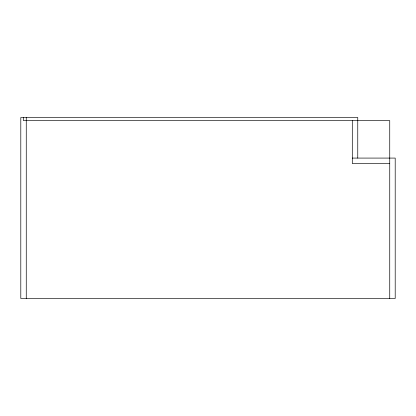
<?xml version="1.0" encoding="UTF-8"?>
<svg xmlns="http://www.w3.org/2000/svg" width="416" height="416" viewBox="0 0 416 416"><rect width="100%" height="100%" fill="white"/><g stroke="black" fill="none" stroke-linecap="round" stroke-linejoin="round"><path stroke-width="0.62" d="M352.3 158.08L395.2 158.08L395.2 298.48L20.8 298.48L20.8 117.52L357.76 117.52L357.76 158.08M389.74 163.54L352.3 163.54L352.3 120.64M389.74 298.48L389.74 120.64L23.452 120.64L23.452 117.52M26.26 117.52L26.26 298.48"/></g></svg>
